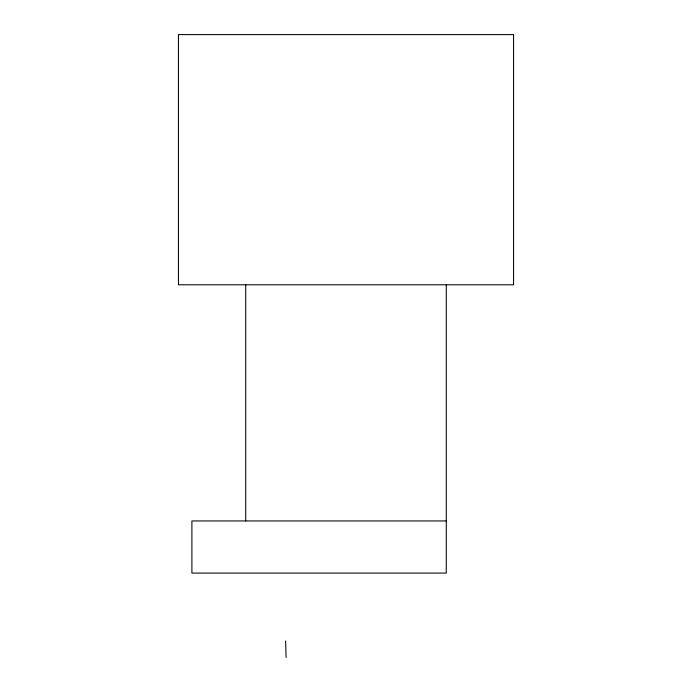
<?xml version="1.0" encoding="UTF-8"?>
<svg xmlns="http://www.w3.org/2000/svg" width="692" height="692" viewBox="0 0 692 692"><rect width="100%" height="100%" fill="white"/><g stroke="black" fill="none" stroke-linecap="round" stroke-linejoin="round"><path stroke-width="1.04" d="M446.279 520.946L191.9 520.946L191.9 573.088L446.279 573.088L446.279 284.784M285.64 640.982L286.081 657.4M245.721 284.784L245.721 520.946M513.559 34.6L178.441 34.6L178.441 284.784L513.559 284.784L513.559 34.6"/></g></svg>
